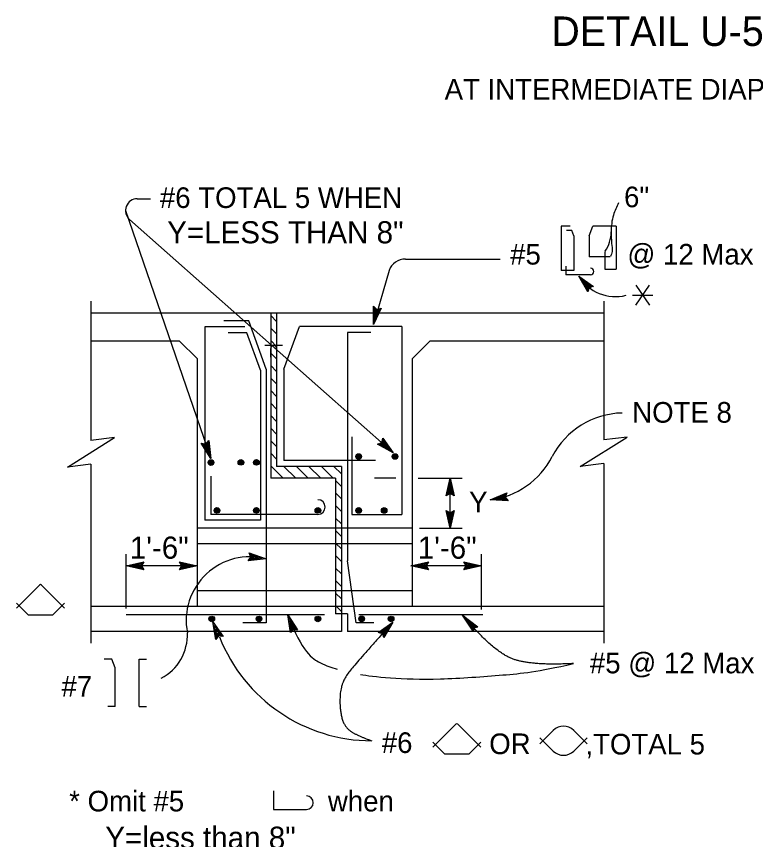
# Model space of a CAD drawing. Extents: x -894 to 866, y -472 to 714.
# Drawn here: x -254.3 to -3.5, y 106.4 to 385.5 of the extents above; entities that cross this region are included whole.
import ezdxf

# ---------------------------------------------------------------- set-up
doc = ezdxf.new("R2010")
doc.units = 0
for name, color, linetype in [('56 Stage 3 Anno', 7, 'Continuous'), ('57 Undefined', 7, 'Continuous'), ('60 Nongeo Data', 7, 'Continuous')]:
    doc.layers.add(name, color=color, linetype=linetype)

msp = doc.modelspace()

# ---------------------------------------------------------------- linework, layer by layer
at = {"layer": '56 Stage 3 Anno'}
for p, q in [((-213.3, 323.71), (-208.86, 323.71)), ((-217.3, 319.71), (-188.38, 235.59)), ((-215.95, 316.71), (-126.43, 237.53)), ((-122.3, 303.25), (-90.23, 303.25)), ((-127.89, 299.42), (-133.11, 281.1)), ((-60.48, 292.14), (-63.48, 297.5)), ((-63.48, 297.5), (-63.48, 297.5)), ((-63.48, 297.5), (-58.49, 293.92)), ((-60.36, 292.54), (-62.56, 296.48)), ((-62.55, 296.47), (-58.91, 293.86)), ((-60.24, 292.95), (-61.64, 295.44)), ((-61.64, 295.44), (-59.29, 293.76)), ((-60.1, 293.32), (-60.72, 294.41)), ((-60.72, 294.41), (-59.71, 293.69)), ((-60.01, 293.63), (-60.48, 292.14)), ((-58.49, 293.92), (-60.01, 293.63)), ((-58.49, 293.92), (-58.49, 293.92)), ((-60.48, 292.14), (-60.48, 292.14)), ((-133.11, 281.1), (-133.1, 287.24)), ((-130.5, 286.66), (-133.11, 281.1)), ((-133.1, 287.24), (-133.1, 287.24)), ((-133.1, 287.24), (-131.98, 286.17)), ((-132.81, 282.46), (-132.8, 286.94)), ((-130.89, 286.53), (-132.81, 282.44)), ((-132.51, 283.79), (-132.5, 286.69)), ((-131.29, 286.38), (-132.51, 283.79)), ((-132.21, 285.14), (-132.2, 286.38)), ((-131.67, 286.28), (-132.21, 285.14)), ((-131.98, 286.17), (-130.5, 286.66)), ((-130.5, 286.66), (-130.5, 286.66)), ((-133.11, 281.1), (-133.11, 281.1)), ((-188.38, 235.59), (-191.59, 240.84)), ((-191.59, 240.84), (-191.59, 240.84)), ((-191.59, 240.84), (-190.07, 240.51)), ((-188.84, 236.91), (-191.18, 240.73)), ((-189.28, 238.21), (-190.79, 240.68)), ((-189.73, 239.52), (-190.37, 240.57)), ((-190.07, 240.51), (-189.07, 241.7)), ((-189.87, 240.77), (-189.73, 239.52)), ((-189.6, 241.05), (-189.28, 238.21)), ((-189.33, 241.38), (-188.83, 236.9)), ((-189.07, 241.7), (-189.07, 241.7)), ((-189.07, 241.7), (-188.38, 235.59)), ((-131.81, 240.51), (-130.33, 240.98)), ((-126.43, 237.53), (-131.81, 240.51)), ((-131.81, 240.51), (-131.81, 240.51)), ((-127.48, 238.45), (-131.39, 240.63)), ((-128.5, 239.37), (-131.03, 240.77)), ((-129.53, 240.28), (-130.62, 240.88)), ((-130.33, 240.98), (-130.04, 242.51)), ((-130.27, 241.3), (-129.53, 240.28)), ((-130.17, 241.68), (-128.5, 239.37)), ((-130.11, 242.1), (-127.46, 238.45)), ((-130.04, 242.51), (-130.04, 242.51)), ((-130.04, 242.51), (-126.43, 237.53)), ((-126.43, 237.53), (-126.43, 237.53)), ((-188.38, 235.59), (-188.38, 235.59)), ((-125.53, 228.96), (-132.83, 228.96)), ((-118.03, 228.96), (-103.12, 228.96)), ((-108.46, 222.96), (-107.12, 228.96)), ((-108.46, 222.96), (-107.12, 228.96)), ((-107.12, 212.02), (-107.12, 228.96)), ((-107.12, 228.96), (-107.12, 228.96)), ((-107.12, 228.96), (-105.79, 222.96)), ((-107.12, 228.96), (-107.12, 228.96)), ((-107.12, 228.96), (-105.79, 222.96)), ((-108.1, 223.17), (-107.12, 227.58)), ((-108.1, 223.17), (-107.12, 227.58)), ((-107.74, 223.41), (-107.12, 226.19)), ((-107.74, 223.41), (-107.12, 226.19)), ((-107.12, 226.19), (-106.49, 223.37)), ((-107.12, 226.19), (-106.49, 223.37)), ((-107.11, 227.57), (-106.14, 223.19)), ((-107.11, 227.57), (-106.14, 223.19)), ((-107.12, 223.76), (-108.46, 222.96)), ((-107.12, 223.76), (-108.46, 222.96)), ((-107.39, 223.58), (-107.12, 224.81)), ((-107.39, 223.58), (-107.12, 224.81)), ((-107.12, 224.81), (-106.85, 223.6)), ((-107.12, 224.81), (-106.85, 223.6)), ((-105.79, 222.96), (-107.12, 223.76)), ((-105.79, 222.96), (-107.12, 223.76)), ((-93.56, 221.57), (-87.89, 223.93)), ((-92.19, 221.82), (-88.06, 223.53)), ((-87.89, 223.93), (-88.44, 222.48)), ((-87.89, 223.93), (-87.89, 223.93)), ((-108.46, 222.96), (-108.46, 222.96)), ((-108.46, 222.96), (-108.46, 222.96)), ((-105.79, 222.96), (-105.79, 222.96)), ((-105.79, 222.96), (-105.79, 222.96)), ((-87.42, 221.3), (-93.56, 221.57)), ((-93.56, 221.57), (-93.56, 221.57)), ((-87.7, 221.61), (-92.2, 221.81)), ((-90.84, 222.05), (-88.17, 223.16)), ((-87.99, 221.93), (-90.84, 222.05)), ((-89.48, 222.29), (-88.34, 222.77)), ((-88.22, 222.24), (-89.48, 222.29)), ((-88.44, 222.48), (-87.42, 221.3)), ((-87.42, 221.3), (-87.42, 221.3)), ((-107.12, 212.02), (-108.45, 218.02)), ((-108.45, 218.02), (-107.12, 217.22)), ((-108.44, 218.02), (-108.44, 218.02)), ((-107.12, 213.41), (-108.09, 217.78)), ((-107.12, 217.22), (-105.78, 218.02)), ((-105.78, 218.02), (-107.12, 212.02)), ((-106.13, 217.8), (-107.11, 213.4)), ((-105.78, 218.02), (-105.78, 218.02)), ((-107.11, 214.78), (-107.74, 217.61)), ((-107.11, 216.16), (-107.38, 217.37)), ((-106.49, 217.57), (-107.11, 214.78)), ((-106.84, 217.39), (-107.11, 216.16)), ((-117.53, 211.96), (-103.12, 211.96)), ((-107.12, 212.02), (-107.12, 212.02)), ((-217.03, 184.75), (-217.03, 203.22)), ((-175.69, 200.97), (-174.74, 202.2)), ((-169.58, 201.64), (-175.69, 200.97)), ((-170.96, 201.78), (-175.41, 201.3)), ((-174.74, 202.2), (-175.39, 203.62)), ((-175.39, 203.62), (-175.39, 203.62)), ((-175.39, 203.62), (-169.58, 201.64)), ((-175.22, 203.24), (-170.95, 201.79)), ((-172.32, 201.94), (-175.2, 201.62)), ((-175.02, 202.86), (-172.32, 201.94)), ((-173.7, 202.09), (-174.93, 201.96)), ((-174.89, 202.5), (-173.7, 202.09)), ((-169.58, 201.64), (-169.58, 201.64)), ((-96.46, 184.37), (-96.46, 203.22)), ((-217.03, 199.22), (-211.03, 200.55)), ((-217.03, 199.22), (-211.03, 200.55)), ((-193.03, 199.22), (-217.03, 199.22)), ((-211.03, 197.88), (-217.03, 199.22)), ((-217.03, 199.22), (-217.03, 199.22)), ((-211.03, 197.88), (-217.03, 199.22)), ((-217.03, 199.22), (-217.03, 199.22)), ((-211.25, 198.24), (-215.65, 199.22)), ((-211.25, 198.24), (-215.65, 199.22)), ((-215.64, 199.22), (-211.27, 200.19)), ((-215.64, 199.22), (-211.27, 200.19)), ((-214.27, 199.22), (-211.44, 199.84)), ((-214.27, 199.22), (-211.44, 199.84)), ((-211.48, 198.59), (-214.27, 199.22)), ((-211.48, 198.59), (-214.27, 199.22)), ((-212.89, 199.22), (-211.68, 199.48)), ((-212.89, 199.22), (-211.68, 199.48)), ((-211.66, 198.94), (-212.89, 199.22)), ((-211.66, 198.94), (-212.89, 199.22)), ((-211.03, 200.55), (-211.83, 199.22)), ((-211.03, 200.55), (-211.83, 199.22)), ((-211.83, 199.22), (-211.03, 197.88)), ((-211.83, 199.22), (-211.03, 197.88)), ((-211.03, 200.55), (-211.03, 200.55)), ((-211.03, 200.55), (-211.03, 200.55)), ((-198.23, 199.22), (-199.03, 200.56)), ((-199.03, 200.56), (-199.03, 200.56)), ((-199.03, 200.56), (-193.03, 199.22)), ((-193.03, 199.22), (-199.03, 197.89)), ((-199.03, 197.89), (-198.23, 199.22)), ((-198.81, 200.2), (-194.41, 199.22)), ((-194.42, 199.22), (-198.8, 198.25)), ((-195.79, 199.22), (-198.62, 198.6)), ((-198.58, 199.84), (-195.79, 199.22)), ((-198.4, 199.5), (-197.17, 199.22)), ((-197.17, 199.22), (-198.38, 198.95)), ((-193.03, 199.22), (-193.03, 199.22)), ((-175.69, 200.97), (-175.69, 200.97)), ((-120.46, 199.22), (-114.45, 200.55)), ((-120.46, 199.22), (-114.45, 200.55)), ((-96.46, 199.22), (-120.46, 199.22)), ((-114.46, 197.88), (-120.46, 199.22)), ((-120.46, 199.22), (-120.46, 199.22)), ((-114.46, 197.88), (-120.46, 199.22)), ((-120.46, 199.22), (-120.46, 199.22)), ((-114.67, 198.24), (-119.08, 199.22)), ((-114.67, 198.24), (-119.08, 199.22)), ((-119.06, 199.22), (-114.69, 200.19)), ((-119.06, 199.22), (-114.69, 200.19)), ((-117.69, 199.22), (-114.87, 199.84)), ((-117.69, 199.22), (-114.87, 199.84)), ((-114.91, 198.59), (-117.69, 199.22)), ((-114.91, 198.59), (-117.69, 199.22)), ((-116.31, 199.22), (-115.1, 199.48)), ((-116.31, 199.22), (-115.1, 199.48)), ((-115.08, 198.94), (-116.31, 199.22)), ((-115.08, 198.94), (-116.31, 199.22)), ((-114.46, 200.55), (-115.26, 199.22)), ((-114.46, 200.55), (-115.26, 199.22)), ((-115.26, 199.22), (-114.46, 197.88)), ((-115.26, 199.22), (-114.46, 197.88)), ((-114.46, 200.55), (-114.46, 200.55)), ((-114.46, 200.55), (-114.46, 200.55)), ((-101.66, 199.22), (-102.46, 200.56)), ((-102.46, 200.56), (-102.46, 200.56)), ((-102.46, 200.56), (-96.46, 199.22)), ((-96.46, 199.22), (-102.46, 197.89)), ((-102.46, 197.89), (-101.66, 199.22)), ((-102.24, 200.2), (-97.84, 199.22)), ((-97.85, 199.22), (-102.22, 198.25)), ((-99.22, 199.22), (-102.04, 198.6)), ((-102, 199.84), (-99.22, 199.22)), ((-101.83, 199.5), (-100.6, 199.22)), ((-100.6, 199.22), (-101.81, 198.95)), ((-96.46, 199.22), (-96.46, 199.22)), ((-211.03, 197.88), (-211.03, 197.88)), ((-211.03, 197.88), (-211.03, 197.88)), ((-199.03, 197.89), (-199.03, 197.89)), ((-114.46, 197.88), (-114.46, 197.88)), ((-114.46, 197.88), (-114.46, 197.88)), ((-102.46, 197.89), (-102.46, 197.89)), ((-98.99, 178.24), (-103.01, 182.45)), ((-99.31, 177.03), (-103.01, 182.45)), ((-103.01, 182.45), (-97.76, 178.51)), ((-98.37, 178.38), (-103.01, 182.45)), ((-103.01, 182.45), (-99.16, 177.63)), ((-99.23, 177.33), (-103.01, 182.45)), ((-103.01, 182.45), (-99.07, 177.96)), ((-98.69, 178.32), (-103.01, 182.45)), ((-103.01, 182.45), (-98.06, 178.45)), ((-186.63, 174.2), (-187.71, 180.25)), ((-187.71, 180.25), (-187.71, 180.25)), ((-187.71, 180.25), (-184.17, 175.23)), ((-186.38, 174.54), (-187.18, 178.98)), ((-187.17, 178.97), (-184.59, 175.31)), ((-186.14, 174.89), (-186.65, 177.7)), ((-186.65, 177.7), (-184.98, 175.34)), ((-185.89, 175.19), (-186.11, 176.43)), ((-186.11, 176.43), (-185.4, 175.42)), ((-99.16, 177.63), (-99.31, 177.03)), ((-99.16, 177.63), (-98.99, 178.24)), ((-98.99, 178.24), (-98.37, 178.38)), ((-98.37, 178.38), (-97.76, 178.51)), ((-185.7, 175.46), (-186.63, 174.2)), ((-186.63, 174.2), (-186.63, 174.2)), ((-184.17, 175.23), (-185.7, 175.46)), ((-184.17, 175.23), (-184.17, 175.23))]:
    msp.add_line(p, q, dxfattribs=at)
for points in [[(-161.37, 176.6), (-162.18, 182.6), (-158.91, 177.51), (-159.31, 177.59), (-161.7, 181.32), (-161.12, 176.92), (-160.86, 177.23), (-161.24, 180.05), (-159.71, 177.66), (-160.11, 177.74), (-160.77, 178.77), (-160.61, 177.55), (-160.41, 177.8), (-158.91, 177.51), (-160.41, 177.8)], [(-131.55, 176.62), (-126.63, 180.15), (-129.59, 174.87), (-129.71, 175.26), (-127.54, 179.12), (-131.15, 176.54), (-130.75, 176.46), (-128.44, 178.12), (-129.83, 175.65), (-129.95, 176.03), (-129.35, 177.1), (-130.35, 176.39), (-130.04, 176.33), (-129.59, 174.87), (-130.04, 176.33)]]:
    msp.add_lwpolyline(points, close=True, dxfattribs=at)
for centre, radius, start, end in [((-213.3, 319.71), 4, 90, 228.5073), ((-63.79, 312.33), 11.26, 325.2187, 0.723), ((-122.3, 297.25), 6, 90, 158.7746), ((-51.06, 305.07), 14.55, 211.3327, 284.3564), ((-48.19, 223.67), 27.39, 91.3511, 152.5104), ((-96.95, 248.85), 27.49, 277.0728, 332.8486), ((-175.02, 180.64), 21.69, 75.3284, 190.9329), ((-239.02, 153.47), 115.51, 13.3517, 13.3673), ((-212.83, 175.75), 16.53, 297.5003, 2.6889), ((-133.73, 195.41), 55.5, 201.46, 270.0028)]:
    msp.add_arc(centre, radius, start, end, dxfattribs=at)
msp.add_spline([(-50.02, 322.28), (-51.75, 318.17), (-52.53, 312.48), (-52.35, 308.55), (-52.21, 305.79), (-52.74, 304.09)], degree=3, dxfattribs=at)
for points, degree in [([(-162.18, 182.6), (-157.44, 169.76), (-150.19, 165.55), (-147.62, 164.88), (-145.43, 164.14)], 3), ([(-65.34, 166.1), (-78.99, 165.33), (-92.01, 169.63), (-102.62, 182.09)], 2), ([(-126.63, 180.15), (-137.3, 168.18), (-144.01, 160.29), (-144.8, 151.8), (-143.22, 144.69), (-138.49, 141.53), (-133.73, 139.9)], 2), ([(-137.59, 162.36), (-135.61, 162.04), (-128.3, 161.12), (-111.63, 160.48), (-87.94, 162.26), (-77.67, 163.25), (-65.34, 166.1)], 3)]:
    msp.add_open_spline(points, degree=degree, dxfattribs=at)
at = {"layer": '57 Undefined'}
for points in [[(-44.17, 287.63), (-39.51, 294.46)], [(-44.17, 294.46), (-39.51, 287.63)], [(-45.26, 290.99), (-38.42, 290.99)]]:
    msp.add_lwpolyline(points, dxfattribs=at)
at = {"layer": '60 Nongeo Data'}
for p, q in [((-69.5, 314.46), (-69.5, 299.38)), ((-66.4, 314.46), (-69.5, 314.46)), ((-65.85, 312.96), (-67.7, 312.96)), ((-65.17, 311.09), (-65.85, 312.96)), ((-59.99, 311.13), (-58.78, 314.44)), ((-50.79, 314.44), (-58.78, 314.44)), ((-50.79, 314.44), (-50.79, 299.79)), ((-65.17, 311.09), (-65.17, 299.38)), ((-59.99, 311.13), (-59.99, 304)), ((-54.7, 305.84), (-54.7, 299.79)), ((-52.86, 304), (-59.99, 304)), ((-65.17, 299.38), (-69.5, 299.38)), ((-67.92, 300.89), (-67.92, 297.9)), ((-54.7, 299.79), (-50.79, 299.79)), ((-59.57, 297.9), (-67.92, 297.9)), ((-229.03, 288.96), (-229.03, 241.74)), ((-55.03, 288.96), (-55.03, 241.91)), ((-55.03, 284.96), (-229.03, 284.96)), ((-168.03, 284.96), (-168.03, 228.96)), ((-166.03, 284.96), (-166.03, 232.96)), ((-175.46, 282.26), (-183.98, 282.26)), ((-169.53, 265.96), (-175.46, 282.26)), ((-166.03, 282.11), (-168.03, 284.11)), ((-190.33, 280.26), (-190.33, 214.66)), ((-176.86, 280.26), (-190.33, 280.26)), ((-166.03, 277.87), (-168.03, 279.87)), ((-163.53, 265.96), (-158.29, 280.36)), ((-123.53, 280.36), (-158.29, 280.36)), ((-123.53, 280.36), (-123.53, 216.66)), ((-176.14, 278.26), (-182.52, 278.26)), ((-171.53, 265.6), (-176.14, 278.26)), ((-142.03, 278.36), (-142.03, 200.96)), ((-134.03, 278.36), (-142.03, 278.36)), ((-198.99, 275.46), (-229.03, 275.46)), ((-193.03, 269.5), (-198.99, 275.46)), ((-164.03, 273.96), (-170.03, 273.96)), ((-166.03, 273.62), (-168.03, 275.62)), ((-120.03, 269.46), (-114.03, 275.46)), ((-55.03, 275.46), (-114.03, 275.46)), ((-168.03, 269.96), (-168.03, 272.96)), ((-166.03, 269.38), (-168.03, 271.38)), ((-166.03, 272.96), (-166.03, 269.96)), ((-193.03, 269.5), (-193.03, 185.46)), ((-120.03, 269.46), (-120.03, 185.46)), ((-171.53, 265.6), (-171.53, 214.66)), ((-169.53, 265.96), (-169.53, 179.86)), ((-166.03, 265.14), (-168.03, 267.14)), ((-163.53, 265.96), (-163.53, 234.96)), ((-166.03, 260.9), (-168.03, 262.9)), ((-166.03, 256.65), (-168.03, 258.65)), ((-166.03, 252.41), (-168.03, 254.41)), ((-166.03, 248.17), (-168.03, 250.17)), ((-166.03, 243.93), (-167.97, 245.86)), ((-140.53, 242.96), (-140.53, 216.66)), ((-166.03, 239.68), (-167.97, 241.62)), ((-166.03, 235.44), (-167.97, 237.38)), ((-132.53, 234.96), (-163.53, 234.96)), ((-229.03, 233.74), (-229.03, 172.96)), ((-163.79, 228.96), (-167.97, 233.14)), ((-144.03, 232.96), (-166.03, 232.96)), ((-159.55, 228.96), (-163.55, 232.96)), ((-155.3, 228.96), (-159.3, 232.96)), ((-151.06, 228.96), (-155.06, 232.96)), ((-146.82, 228.96), (-150.82, 232.96)), ((-144.03, 230.41), (-146.57, 232.96)), ((-144.03, 232.96), (-144.03, 176.96)), ((-55.03, 233.91), (-55.03, 172.96)), ((-188.33, 229.66), (-188.33, 216.66)), ((-146.03, 228.96), (-168.03, 228.96)), ((-146.03, 228.96), (-146.03, 182.96)), ((-144.03, 226.17), (-146.03, 228.17)), ((-144.03, 221.93), (-146.03, 223.93)), ((-144.03, 217.68), (-146.03, 219.68)), ((-152.03, 216.66), (-188.33, 216.66)), ((-144.03, 213.44), (-146.03, 215.44)), ((-140.53, 216.66), (-123.53, 216.66)), ((-171.53, 214.66), (-190.33, 214.66)), ((-120.03, 211.96), (-193.03, 211.96)), ((-144.03, 209.2), (-146.03, 211.2)), ((-120.03, 206.66), (-193.03, 206.66)), ((-144.03, 204.96), (-146.03, 206.96)), ((-144.03, 200.71), (-146.03, 202.71)), ((-144.03, 196.47), (-146.03, 198.47)), ((-139.03, 179.86), (-142.03, 200.96)), ((-254.3, 184.88), (-246.47, 192.71)), ((-237.99, 184.88), (-245.82, 192.71)), ((-144.03, 192.23), (-146.03, 194.23)), ((-120.03, 190.76), (-193.03, 190.76)), ((-144.03, 187.99), (-146.03, 189.99)), ((-250.35, 182.65), (-254.3, 186.6)), ((-241.95, 182.65), (-237.99, 186.61)), ((-193.03, 185.46), (-229.03, 185.46)), ((-55.03, 185.46), (-193.03, 185.46)), ((-144.03, 183.74), (-146.03, 185.74)), ((-250.35, 182.65), (-241.95, 182.65)), ((-149.74, 182.56), (-217.03, 182.56)), ((-142.03, 182.96), (-146.03, 182.96)), ((-142.03, 182.96), (-142.03, 176.96)), ((-96.03, 182.56), (-138.16, 182.56)), ((-169.53, 179.86), (-177.53, 179.86)), ((-133.03, 179.86), (-139.03, 179.86)), ((-144.03, 176.96), (-229.03, 176.96)), ((-55.03, 176.96), (-142.03, 176.96)), ((-221.9, 167.53), (-224.56, 167.53)), ((-220.83, 164.59), (-221.9, 167.53)), ((-212.63, 151.53), (-212.63, 167.53)), ((-212.63, 167.53), (-210.13, 167.53)), ((-220.83, 151.53), (-220.83, 164.59)), ((-220.83, 151.53), (-223.33, 151.53)), ((-212.63, 151.53), (-210.13, 151.53)), ((-113.05, 137.7), (-105.22, 145.53)), ((-96.75, 137.71), (-104.57, 145.53)), ((-76.72, 138.86), (-72.17, 143.4)), ((-60.64, 138.86), (-65.18, 143.4)), ((-72.17, 136.41), (-76.72, 140.95)), ((-65.18, 136.41), (-60.64, 140.95)), ((-109.1, 135.48), (-113.05, 139.43)), ((-100.7, 135.48), (-96.75, 139.43)), ((-109.1, 135.48), (-100.7, 135.48)), ((-167.03, 122.88), (-167.03, 116.6)), ((-167.03, 116.6), (-155.9, 116.6))]:
    msp.add_line(p, q, dxfattribs=at)
for points in [[(-55.03, 233.91), (-63.03, 232.91), (-47.03, 242.91), (-55.03, 241.91)], [(-229.03, 233.74), (-237.03, 232.74), (-221.03, 242.74), (-229.03, 241.74)]]:
    msp.add_lwpolyline(points, dxfattribs=at)
for centre, radius in [((-138.18, 236.31), 0.953), ((-125.88, 236.31), 0.953), ((-188.31, 234.25), 0.953), ((-188.31, 234.25), 0.839), ((-188.31, 234.25), 0.724), ((-188.31, 234.25), 0.61), ((-188.31, 234.25), 0.496), ((-188.31, 234.25), 0.381), ((-188.31, 234.25), 0.267), ((-178.15, 234.31), 0.953), ((-178.15, 234.31), 0.839), ((-178.15, 234.31), 0.724), ((-178.15, 234.31), 0.61), ((-178.15, 234.31), 0.496), ((-178.15, 234.31), 0.381), ((-178.15, 234.31), 0.267), ((-172.88, 234.31), 0.953), ((-172.88, 234.31), 0.839), ((-172.88, 234.31), 0.724), ((-172.88, 234.31), 0.61), ((-172.88, 234.31), 0.496), ((-172.88, 234.31), 0.381), ((-172.88, 234.31), 0.267), ((-138.18, 236.31), 0.839), ((-138.18, 236.31), 0.724), ((-138.18, 236.31), 0.61), ((-138.18, 236.31), 0.496), ((-138.18, 236.31), 0.381), ((-138.18, 236.31), 0.267), ((-138.18, 236.31), 0.114), ((-125.88, 236.31), 0.839), ((-125.88, 236.31), 0.724), ((-125.88, 236.31), 0.61), ((-125.88, 236.31), 0.496), ((-125.88, 236.31), 0.381), ((-125.88, 236.31), 0.267), ((-125.88, 236.31), 0.114), ((-188.31, 234.25), 0.114), ((-178.15, 234.31), 0.114), ((-172.88, 234.31), 0.114), ((-186.27, 218.03), 0.953), ((-186.27, 218.03), 0.839), ((-186.27, 218.03), 0.724), ((-186.27, 218.03), 0.61), ((-186.27, 218.03), 0.496), ((-186.27, 218.03), 0.381), ((-186.27, 218.03), 0.267), ((-186.27, 218.03), 0.114), ((-172.9, 218.03), 0.953), ((-172.9, 218.03), 0.839), ((-172.9, 218.03), 0.724), ((-172.9, 218.03), 0.61), ((-172.9, 218.03), 0.496), ((-172.9, 218.03), 0.381), ((-172.9, 218.03), 0.267), ((-172.9, 218.03), 0.114), ((-152.03, 218.03), 0.953), ((-152.03, 218.03), 0.839), ((-152.03, 218.03), 0.724), ((-152.03, 218.03), 0.61), ((-152.03, 218.03), 0.496), ((-152.03, 218.03), 0.381), ((-152.03, 218.03), 0.267), ((-152.03, 218.03), 0.114), ((-138.18, 218.01), 0.953), ((-138.18, 218.01), 0.839), ((-138.18, 218.01), 0.724), ((-138.18, 218.01), 0.61), ((-138.18, 218.01), 0.496), ((-138.18, 218.01), 0.381), ((-138.18, 218.01), 0.267), ((-138.18, 218.01), 0.114), ((-129.53, 218.01), 0.953), ((-129.53, 218.01), 0.839), ((-129.53, 218.01), 0.724), ((-129.53, 218.01), 0.61), ((-129.53, 218.01), 0.496), ((-129.53, 218.01), 0.381), ((-129.53, 218.01), 0.267), ((-129.53, 218.01), 0.114), ((-188.03, 181.21), 0.953), ((-188.03, 181.21), 0.839), ((-188.03, 181.21), 0.724), ((-188.03, 181.21), 0.61), ((-188.03, 181.21), 0.496), ((-188.03, 181.21), 0.381), ((-188.03, 181.21), 0.267), ((-172, 181.21), 0.953), ((-172, 181.21), 0.839), ((-172, 181.21), 0.724), ((-172, 181.21), 0.61), ((-172, 181.21), 0.496), ((-172, 181.21), 0.381), ((-172, 181.21), 0.267), ((-152.03, 181.21), 0.953), ((-152.03, 181.21), 0.839), ((-152.03, 181.21), 0.724), ((-152.03, 181.21), 0.61), ((-152.03, 181.21), 0.496), ((-152.03, 181.21), 0.381), ((-152.03, 181.21), 0.267), ((-137.17, 181.23), 0.953), ((-137.17, 181.23), 0.839), ((-137.17, 181.23), 0.724), ((-137.17, 181.23), 0.61), ((-137.17, 181.23), 0.496), ((-137.17, 181.23), 0.381), ((-137.17, 181.23), 0.267), ((-127.17, 181.21), 0.953), ((-127.17, 181.21), 0.839), ((-127.17, 181.21), 0.724), ((-127.17, 181.21), 0.61), ((-127.17, 181.21), 0.496), ((-127.17, 181.21), 0.381), ((-127.17, 181.21), 0.267), ((-188.03, 181.21), 0.114), ((-172, 181.21), 0.114), ((-152.03, 181.21), 0.114), ((-137.17, 181.23), 0.114), ((-127.17, 181.21), 0.114)]:
    msp.add_circle(centre, radius, dxfattribs=at)
for centre, radius, start, end in [((-59.57, 299.05), 1.15, 270, 90), ((-167.03, 272.96), 1, 0, 180), ((-152.03, 219.16), 2.5, 270, 90), ((-246.14, 192.39), 0.457, 45.0001, 135), ((-104.9, 145.21), 0.457, 45.0001, 135), ((-68.68, 139.91), 4.94, 45, 135), ((-68.68, 139.91), 4.94, 45, 135), ((-68.68, 139.91), 4.94, 225, 315), ((-68.68, 139.91), 4.94, 225, 315), ((-155.9, 118.9), 2.3, 270, 90)]:
    msp.add_arc(centre, radius, start, end, dxfattribs=at)

# ---------------------------------------------------------------- texts
at = {"layer": '57 Undefined'}
for s, height, p in [('DETAIL U-5', 10, (-72.82, 375.53)), ('AT INTERMEDIATE DIAPHRAGM', 7, (-109.01, 357.36)), ('#6 TOTAL 5 WHEN', 7, (-205.63, 320.58)), ('6"', 7, (-48.14, 320.83)), ('Y=LESS THAN 8"', 7.5, (-203.16, 308.59)), ('#5', 7, (-86.8, 301.39)), ('@ 12 Max', 7, (-47.02, 301.39)), ('NOTE 8', 7, (-45.37, 247.77)), ('Y', 7, (-100.71, 217.36)), ('1\'-6"', 7.5, (-215.83, 201.65)), ('1\'-6"', 7.5, (-118.12, 201.65)), ('#5 @ 12 Max', 7, (-59.73, 162.77)), ('#7', 7, (-239.01, 154.88)), ('#6', 7, (-130.35, 135.76)), ('OR', 7, (-93.89, 135.37)), (',TOTAL 5', 7, (-61.25, 135.25)), ('* Omit #5', 7, (-236.41, 115.94)), ('when', 7, (-148.63, 115.94)), ('Y=less than 8"', 7.5, (-224.16, 103.27))]:
    msp.add_text(s, height=height, dxfattribs=at).set_placement(p)

doc.saveas('drawing.dxf')
